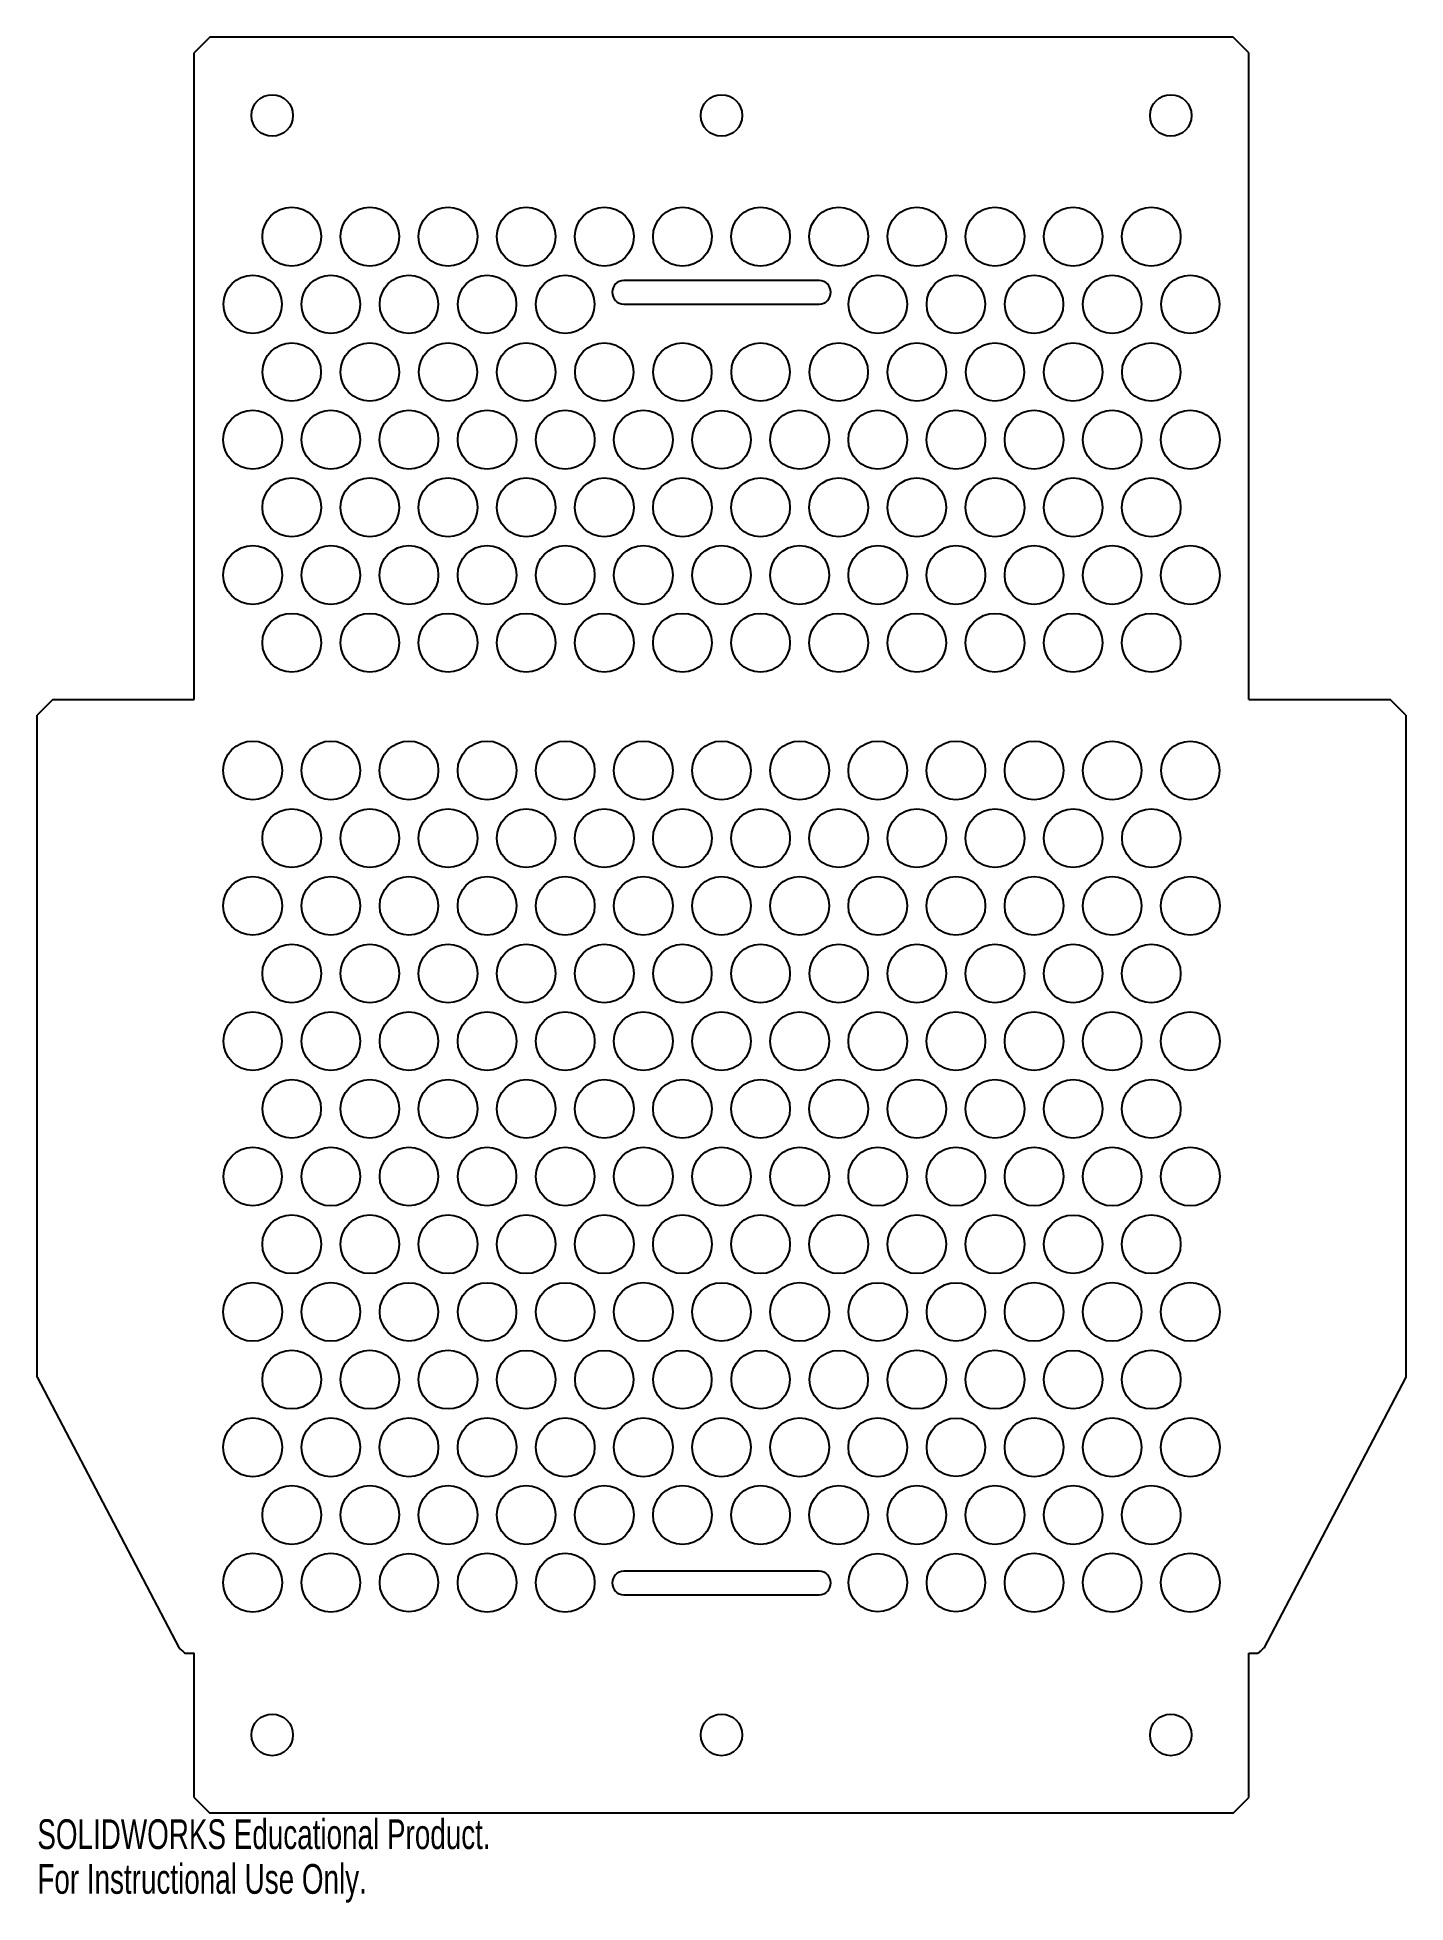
# Model space of a CAD drawing. Header units: inches. Extents: x -4.4 to 4.4, y -0.7 to 11.2.
import ezdxf

# ---------------------------------------------------------------- set-up
doc = ezdxf.new("R2010")
doc.units = ezdxf.units.IN
doc.header["$MEASUREMENT"] = 0
doc.styles.add('SLDTEXTSTYLE0', font='TXT', dxfattribs={"width": 0.7})

msp = doc.modelspace()

# ---------------------------------------------------------------- linework, layer by layer
at = {"color": 7, "linetype": 'Continuous', "lineweight": 25}
for p, q in [((-3.275, 11.231), (-3.375, 11.131)), ((3.275, 11.231), (-3.275, 11.231)), ((3.375, 11.131), (3.275, 11.231)), ((-3.375, 6.994), (-3.375, 11.131)), ((3.375, 6.994), (3.375, 11.131)), ((0.625, 9.675), (-0.625, 9.675)), ((-0.625, 9.525), (0.625, 9.525)), ((-4.278, 6.994), (-4.378, 6.894)), ((-4.278, 6.994), (-3.375, 6.994)), ((3.375, 6.994), (4.278, 6.994)), ((4.378, 6.894), (4.278, 6.994)), ((-4.378, 2.659), (-4.378, 6.894)), ((4.378, 6.894), (4.378, 2.659)), ((-4.378, 2.659), (-3.47, 0.926)), ((4.378, 2.659), (3.47, 0.926)), ((0.625, 1.418), (-0.625, 1.418)), ((-0.625, 1.268), (0.625, 1.268)), ((-3.431, 0.893), (-3.375, 0.893)), ((-3.375, -0.029), (-3.375, 0.893)), ((3.375, 0.893), (3.431, 0.893)), ((3.375, -0.029), (3.375, 0.893)), ((-3.375, -0.029), (-3.275, -0.129)), ((3.275, -0.129), (3.375, -0.029)), ((3.275, -0.129), (-3.275, -0.129))]:
    msp.add_line(p, q, dxfattribs=at)
for centre, radius in [((-2.875, 10.731), 0.133), ((0, 10.731), 0.133), ((2.875, 10.731), 0.133), ((-2.75, 9.956), 0.188), ((-2.25, 9.956), 0.188), ((-1.75, 9.956), 0.188), ((-1.25, 9.956), 0.188), ((-0.75, 9.956), 0.188), ((-0.25, 9.956), 0.188), ((0.25, 9.956), 0.188), ((0.75, 9.956), 0.188), ((1.25, 9.956), 0.188), ((1.75, 9.956), 0.188), ((2.25, 9.956), 0.188), ((2.75, 9.956), 0.188), ((-3, 9.523), 0.187), ((-2.5, 9.523), 0.187), ((-2, 9.523), 0.187), ((-1.5, 9.523), 0.187), ((-1, 9.523), 0.187), ((1, 9.523), 0.187), ((1.5, 9.523), 0.187), ((2, 9.523), 0.187), ((2.5, 9.523), 0.187), ((3, 9.523), 0.187), ((-2.75, 9.09), 0.187), ((-2.25, 9.09), 0.187), ((-1.75, 9.09), 0.187), ((-1.25, 9.09), 0.187), ((-0.75, 9.09), 0.187), ((-0.25, 9.09), 0.187), ((0.25, 9.09), 0.187), ((0.75, 9.09), 0.187), ((1.25, 9.09), 0.187), ((1.75, 9.09), 0.187), ((2.25, 9.09), 0.187), ((2.75, 9.09), 0.187), ((-3, 8.657), 0.188), ((-2.5, 8.657), 0.188), ((-2, 8.657), 0.188), ((-1.5, 8.657), 0.188), ((-1, 8.657), 0.188), ((-0.5, 8.657), 0.188), ((0, 8.657), 0.187), ((0.5, 8.657), 0.188), ((1, 8.657), 0.188), ((1.5, 8.657), 0.188), ((2, 8.657), 0.188), ((2.5, 8.657), 0.188), ((3, 8.657), 0.188), ((-2.75, 8.224), 0.188), ((-2.25, 8.224), 0.188), ((-1.75, 8.224), 0.188), ((-1.25, 8.224), 0.188), ((-0.75, 8.224), 0.188), ((-0.25, 8.224), 0.188), ((0.25, 8.224), 0.188), ((0.75, 8.224), 0.188), ((1.25, 8.224), 0.188), ((1.75, 8.224), 0.188), ((2.25, 8.224), 0.188), ((2.75, 8.224), 0.188), ((-3, 7.791), 0.188), ((-2.5, 7.791), 0.188), ((-2, 7.791), 0.188), ((-1.5, 7.791), 0.188), ((-1, 7.791), 0.188), ((-0.5, 7.791), 0.188), ((0, 7.791), 0.188), ((0.5, 7.791), 0.188), ((1, 7.791), 0.188), ((1.5, 7.791), 0.188), ((2, 7.791), 0.188), ((2.5, 7.791), 0.188), ((3, 7.791), 0.188), ((-2.75, 7.358), 0.188), ((-2.25, 7.358), 0.188), ((-1.75, 7.358), 0.188), ((-1.25, 7.358), 0.188), ((-0.75, 7.358), 0.188), ((-0.25, 7.358), 0.188), ((0.25, 7.358), 0.188), ((0.75, 7.358), 0.188), ((1.25, 7.358), 0.188), ((1.75, 7.358), 0.188), ((2.25, 7.358), 0.188), ((2.75, 7.358), 0.188), ((-3, 6.541), 0.188), ((-2.5, 6.541), 0.188), ((-2, 6.541), 0.188), ((-1.5, 6.541), 0.188), ((-1, 6.541), 0.188), ((-0.5, 6.541), 0.188), ((0, 6.541), 0.188), ((0.5, 6.541), 0.188), ((1, 6.541), 0.188), ((1.5, 6.541), 0.188), ((2, 6.541), 0.188), ((2.5, 6.541), 0.187), ((3, 6.541), 0.187), ((-2.75, 6.108), 0.188), ((-2.25, 6.108), 0.188), ((-1.75, 6.108), 0.188), ((-1.25, 6.108), 0.188), ((-0.75, 6.108), 0.188), ((-0.25, 6.108), 0.188), ((0.25, 6.108), 0.188), ((0.75, 6.108), 0.188), ((1.25, 6.108), 0.188), ((1.75, 6.108), 0.188), ((2.25, 6.108), 0.188), ((2.75, 6.108), 0.187), ((-3, 5.675), 0.188), ((-2.5, 5.675), 0.188), ((-2, 5.675), 0.187), ((-1.5, 5.675), 0.188), ((-1, 5.675), 0.188), ((-0.5, 5.675), 0.188), ((0, 5.675), 0.188), ((0.5, 5.675), 0.188), ((1, 5.675), 0.188), ((1.5, 5.675), 0.188), ((2, 5.675), 0.188), ((2.5, 5.675), 0.188), ((3, 5.675), 0.188), ((-2.75, 5.242), 0.188), ((-2.25, 5.242), 0.188), ((-1.75, 5.242), 0.188), ((-1.25, 5.242), 0.187), ((-0.75, 5.242), 0.188), ((-0.25, 5.242), 0.187), ((0.25, 5.242), 0.188), ((0.75, 5.242), 0.187), ((1.25, 5.242), 0.188), ((1.75, 5.242), 0.188), ((2.25, 5.242), 0.188), ((2.75, 5.242), 0.188), ((-3, 4.809), 0.187), ((-2.5, 4.809), 0.187), ((-2, 4.809), 0.187), ((-1.5, 4.809), 0.188), ((-1, 4.809), 0.188), ((-0.5, 4.809), 0.188), ((0, 4.809), 0.188), ((0.5, 4.809), 0.188), ((1, 4.809), 0.188), ((1.5, 4.809), 0.188), ((2, 4.809), 0.188), ((2.5, 4.809), 0.188), ((3, 4.809), 0.188), ((-2.75, 4.376), 0.187), ((-2.25, 4.376), 0.187), ((-1.75, 4.376), 0.188), ((-1.25, 4.376), 0.188), ((-0.75, 4.376), 0.188), ((-0.25, 4.376), 0.188), ((0.25, 4.376), 0.188), ((0.75, 4.376), 0.188), ((1.25, 4.376), 0.188), ((1.75, 4.376), 0.188), ((2.25, 4.376), 0.188), ((2.75, 4.376), 0.188), ((-3, 3.943), 0.187), ((-2.5, 3.943), 0.188), ((-2, 3.943), 0.187), ((-1.5, 3.943), 0.187), ((-1, 3.943), 0.187), ((-0.5, 3.943), 0.188), ((0, 3.943), 0.187), ((0.5, 3.943), 0.188), ((1, 3.943), 0.188), ((1.5, 3.943), 0.188), ((2, 3.943), 0.188), ((2.5, 3.943), 0.188), ((3, 3.943), 0.188), ((-2.75, 3.51), 0.188), ((-2.25, 3.51), 0.188), ((-1.75, 3.51), 0.188), ((-1.25, 3.51), 0.188), ((-0.75, 3.51), 0.188), ((-0.25, 3.51), 0.188), ((0.25, 3.51), 0.188), ((0.75, 3.51), 0.188), ((1.25, 3.51), 0.188), ((1.75, 3.51), 0.188), ((2.25, 3.51), 0.187), ((2.75, 3.51), 0.188), ((-3, 3.077), 0.188), ((-2.5, 3.077), 0.188), ((-2, 3.077), 0.187), ((-1.5, 3.077), 0.187), ((-1, 3.077), 0.187), ((-0.5, 3.077), 0.188), ((0, 3.077), 0.187), ((0.5, 3.077), 0.188), ((1, 3.077), 0.187), ((1.5, 3.077), 0.187), ((2, 3.077), 0.188), ((2.5, 3.077), 0.188), ((3, 3.077), 0.188), ((-2.75, 2.644), 0.188), ((-2.25, 2.644), 0.188), ((-1.75, 2.644), 0.188), ((-1.25, 2.644), 0.187), ((-0.75, 2.644), 0.187), ((-0.25, 2.644), 0.187), ((0.25, 2.644), 0.187), ((0.75, 2.644), 0.187), ((1.25, 2.644), 0.188), ((1.75, 2.644), 0.188), ((2.25, 2.644), 0.187), ((2.75, 2.644), 0.188), ((-3, 2.211), 0.188), ((-2.5, 2.211), 0.188), ((-2, 2.211), 0.188), ((-1.5, 2.211), 0.188), ((-1, 2.211), 0.188), ((-0.5, 2.211), 0.188), ((0, 2.211), 0.188), ((0.5, 2.211), 0.188), ((1, 2.211), 0.188), ((1.5, 2.211), 0.187), ((2, 2.211), 0.188), ((2.5, 2.211), 0.188), ((3, 2.211), 0.188), ((-2.75, 1.778), 0.188), ((-2.25, 1.778), 0.188), ((-1.75, 1.778), 0.188), ((-1.25, 1.778), 0.188), ((-0.75, 1.778), 0.188), ((-0.25, 1.778), 0.188), ((0.25, 1.778), 0.188), ((0.75, 1.778), 0.188), ((1.25, 1.778), 0.188), ((1.75, 1.778), 0.188), ((2.25, 1.778), 0.188), ((2.75, 1.778), 0.188), ((-3, 1.345), 0.188), ((-2.5, 1.345), 0.188), ((-2, 1.345), 0.187), ((-1.5, 1.345), 0.188), ((-1, 1.345), 0.188), ((1, 1.345), 0.187), ((1.5, 1.345), 0.187), ((2, 1.345), 0.188), ((2.5, 1.345), 0.188), ((3, 1.345), 0.188), ((-2.875, 0.371), 0.133), ((0, 0.371), 0.133), ((2.875, 0.371), 0.133)]:
    msp.add_circle(centre, radius, dxfattribs=at)
for centre, start, end in [((-0.625, 9.6), 90, 270), ((0.625, 9.6), 270, 90), ((-0.625, 1.343), 90, 270), ((0.625, 1.343), 270, 90)]:
    msp.add_arc(centre, 0.075, start, end, dxfattribs=at)
for points, knots in [([(-3.47, 0.926), (-3.466, 0.922), (-3.459, 0.916), (-3.448, 0.907), (-3.44, 0.899), (-3.434, 0.895), (-3.431, 0.893)], [0, 0, 0, 0, 0.309156, 0.578798, 0.809025, 1, 1, 1, 1]), ([(3.431, 0.893), (3.433, 0.894), (3.438, 0.898), (3.444, 0.903), (3.452, 0.91), (3.461, 0.917), (3.466, 0.923), (3.47, 0.926)], [0, 0, 0, 0, 0.145914, 0.318785, 0.518715, 0.745772, 1, 1, 1, 1])]:
    msp.add_open_spline(points, degree=3, knots=knots, dxfattribs=at)

# ---------------------------------------------------------------- texts
at = {"color": 7, "linetype": 'Continuous', "char_height": 0.1903, "attachment_point": 1, "style": 'SLDTEXTSTYLE0'}
for s, insert in [('SOLIDWORKS Educational Product.', (-4.378, -0.169)), ('For Instructional Use Only.', (-4.378, -0.455))]:
    msp.add_mtext(s, dxfattribs=dict(at, insert=insert))

doc.saveas('drawing.dxf')
